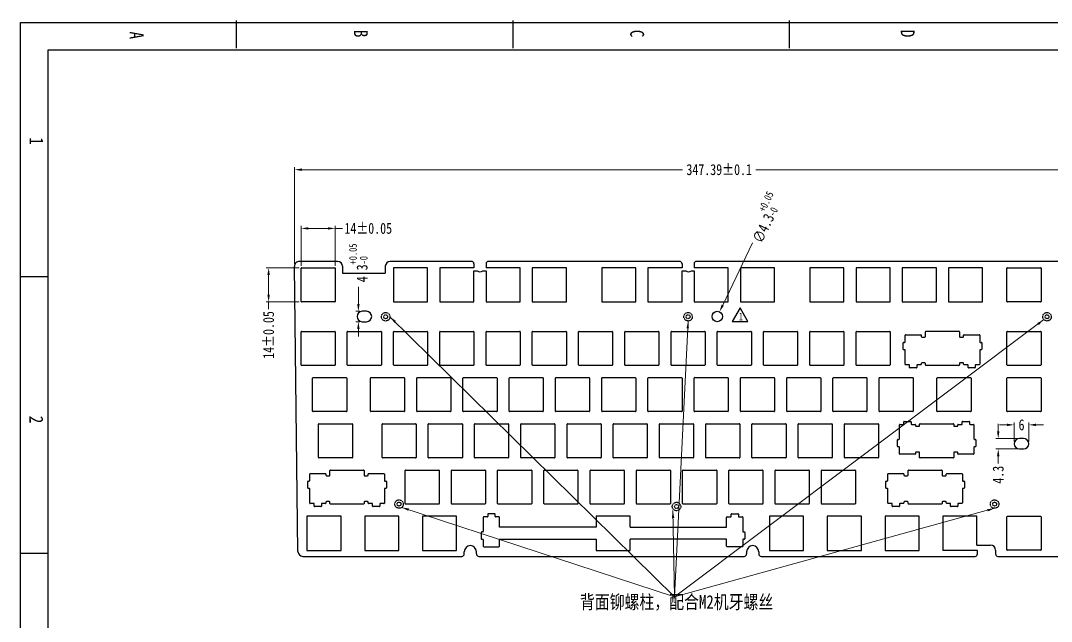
# Model space of a CAD drawing. Header units: inches. Extents: x -69 to 1384, y 245 to 682.
# Drawn here: x -69.1 to 354.4, y 434.9 to 681.8 of the extents above; entities that cross this region are included whole.
import ezdxf

# ---------------------------------------------------------------- set-up
doc = ezdxf.new("R2010")
doc.units = ezdxf.units.IN
doc.header["$LTSCALE"] = 1.21
doc.header["$MEASUREMENT"] = 0
doc.header["$PDMODE"] = 3
doc.header["$PDSIZE"] = 0.3125
doc.linetypes.add('HIDDEN', pattern=[0.2, 0.1, -0.1])
doc.layers.get('0').update_dxf_attribs({"linetype": 'CONTINUOUS'})
doc.layers.get('Defpoints').update_dxf_attribs({"linetype": 'CONTINUOUS'})
doc.layers.add('DEFAULT_2', color=8, linetype='HIDDEN')
doc.layers.add('dim', color=82, linetype='CONTINUOUS', lineweight=9)
doc.styles.get("Standard").update_dxf_attribs({"font": 'txt', "width": 0.8})
doc.dimstyles.new('YanXiu', dxfattribs={"dimscale": 1.5, "dimtxt": 3, "dimasz": 2, "dimexe": 0.66, "dimexo": 0.66, "dimgap": 0.66, "dimtad": 0, "dimdsep": 46, "dimtxsty": 'STANDARD', "dimcen": 0, "dimclrd": 3, "dimclre": 6, "dimclrt": 3, "dimazin": 2, "dimtm": 1e-09, "dimtfac": 1, "dimtofl": 0, "dimtmove": 0, "dimatfit": 3, "dimfxl": 1, "dimlwd": 5, "dimlwe": 5, "dimarcsym": 0})

# ---------------------------------------------------------------- blocks, each defined once
blk = doc.blocks.new('*D4')
at = {"color": 3, "lineweight": 5}
blk.add_line((231.55, 590.49), (219.34, 564.83), dxfattribs=at)
at = {"color": 3}
blk.add_solid([(218.89, 565.04), (219.8, 564.61), (218.06, 562.12)], dxfattribs=at)
at = {"layer": 'Defpoints', "color": 0}
for p in [(218.06, 562.12), (216.21, 558.24)]:
    blk.add_point(p, dxfattribs=at)
at = {"color": 3, "insert": (236.54, 600.97), "char_height": 4.5, "attachment_point": 5, "rotation": 64.5554}
blk.add_mtext('∅4.3{\\H0.7x;\\S+0.05^ -0;}', dxfattribs=at)
blk = doc.blocks.new('*D5')
at = {"color": 6, "lineweight": 5}
for p, q in [((43.44, 581.77), (43.44, 621.52)), ((390.83, 581.79), (390.83, 621.52))]:
    blk.add_line(p, q, dxfattribs=at)
at = {"color": 3, "lineweight": 5}
for p, q in [((46.44, 620.53), (202.82, 620.53)), ((387.83, 620.53), (233, 620.53))]:
    blk.add_line(p, q, dxfattribs=at)
at = {"color": 3}
for points in [[(46.44, 621.03), (46.44, 620.03), (43.44, 620.53)], [(387.83, 621.03), (387.83, 620.03), (390.83, 620.53)]]:
    blk.add_solid(points, dxfattribs=at)
at = {"layer": 'Defpoints', "color": 0}
for p in [(390.83, 620.53), (43.44, 580.78), (390.83, 580.8)]:
    blk.add_point(p, dxfattribs=at)
at = {"color": 3, "insert": (217.91, 620.53), "char_height": 4.5, "attachment_point": 5}
blk.add_mtext('347.39%%P0.1', dxfattribs=at)
blk = doc.blocks.new('*D7')
at = {"color": 6, "lineweight": 5}
for p, q in [((46.13, 580.98), (46.13, 597.38)), ((60.13, 580.98), (60.13, 597.38))]:
    blk.add_line(p, q, dxfattribs=at)
at = {"color": 3, "lineweight": 5}
for p, q in [((49.13, 596.39), (57.13, 596.39)), ((60.13, 596.39), (63.13, 596.39))]:
    blk.add_line(p, q, dxfattribs=at)
at = {"color": 3}
for points in [[(49.13, 596.89), (49.13, 595.89), (46.13, 596.39)], [(57.13, 596.89), (57.13, 595.89), (60.13, 596.39)]]:
    blk.add_solid(points, dxfattribs=at)
at = {"layer": 'Defpoints', "color": 0}
for p in [(60.13, 596.39), (46.13, 579.99), (60.13, 579.99)]:
    blk.add_point(p, dxfattribs=at)
at = {"color": 3, "insert": (73.72, 596.39), "char_height": 4.5, "attachment_point": 5}
blk.add_mtext('14%%P0.05', dxfattribs=at)
blk = doc.blocks.new('*D8')
at = {"color": 6, "lineweight": 5}
for p, q in [((45.34, 580.19), (31.8, 580.19)), ((45.34, 566.19), (31.8, 566.19))]:
    blk.add_line(p, q, dxfattribs=at)
at = {"color": 3, "lineweight": 5}
for p, q in [((32.79, 577.19), (32.79, 569.19)), ((32.79, 566.19), (32.79, 563.19))]:
    blk.add_line(p, q, dxfattribs=at)
at = {"color": 3}
for points in [[(32.29, 577.19), (33.29, 577.19), (32.79, 580.19)], [(32.29, 569.19), (33.29, 569.19), (32.79, 566.19)]]:
    blk.add_solid(points, dxfattribs=at)
at = {"layer": 'Defpoints', "color": 0}
for p in [(46.33, 580.19), (32.79, 566.19), (46.33, 566.19)]:
    blk.add_point(p, dxfattribs=at)
at = {"color": 3, "insert": (32.79, 552.6), "char_height": 4.5, "attachment_point": 5, "rotation": 90}
blk.add_mtext('14%%P0.05', dxfattribs=at)
blk = doc.blocks.new('*D10')
at = {"color": 3, "lineweight": 5}
for p, q in [((332.55, 513.03), (332.55, 516.03)), ((332.55, 502.73), (332.55, 499.73))]:
    blk.add_line(p, q, dxfattribs=at)
at = {"color": 6, "lineweight": 5}
for p, q in [((340.29, 510.03), (331.56, 510.03)), ((340.29, 505.73), (331.56, 505.73))]:
    blk.add_line(p, q, dxfattribs=at)
at = {"color": 3}
for points in [[(332.05, 513.03), (333.05, 513.03), (332.55, 510.03)], [(332.05, 502.73), (333.05, 502.73), (332.55, 505.73)]]:
    blk.add_solid(points, dxfattribs=at)
at = {"layer": 'Defpoints', "color": 0}
for p in [(341.28, 510.03), (332.55, 505.73), (341.28, 505.73)]:
    blk.add_point(p, dxfattribs=at)
at = {"color": 3, "insert": (332.55, 495.14), "char_height": 4.5, "attachment_point": 5, "rotation": 90}
blk.add_mtext('4.3', dxfattribs=at)
blk = doc.blocks.new('*D11')
at = {"color": 3, "lineweight": 5}
for p, q in [((336.13, 515.65), (333.13, 515.65)), ((348.13, 515.65), (351.13, 515.65))]:
    blk.add_line(p, q, dxfattribs=at)
at = {"color": 6, "lineweight": 5}
for p, q in [((339.13, 508.87), (339.13, 516.64)), ((345.13, 508.87), (345.13, 516.64))]:
    blk.add_line(p, q, dxfattribs=at)
at = {"color": 3}
for points in [[(336.13, 516.15), (336.13, 515.15), (339.13, 515.65)], [(348.13, 516.15), (348.13, 515.15), (345.13, 515.65)]]:
    blk.add_solid(points, dxfattribs=at)
at = {"layer": 'Defpoints', "color": 0}
for p in [(345.13, 515.65), (339.13, 507.88), (345.13, 507.88)]:
    blk.add_point(p, dxfattribs=at)
at = {"color": 3, "insert": (342.13, 515.65), "char_height": 4.5, "attachment_point": 5}
blk.add_mtext('6', dxfattribs=at)
blk = doc.blocks.new('*D12')
at = {"color": 3, "lineweight": 5}
for p, q in [((69.68, 565.33), (69.68, 572.4)), ((69.68, 555.03), (69.68, 552.03))]:
    blk.add_line(p, q, dxfattribs=at)
at = {"color": 6, "lineweight": 5}
for p, q in [((70.29, 562.33), (68.69, 562.33)), ((70.29, 558.03), (68.69, 558.03))]:
    blk.add_line(p, q, dxfattribs=at)
at = {"color": 3}
for points in [[(69.18, 565.33), (70.18, 565.33), (69.68, 562.33)], [(69.18, 555.03), (70.18, 555.03), (69.68, 558.03)]]:
    blk.add_solid(points, dxfattribs=at)
at = {"layer": 'Defpoints', "color": 0}
for p in [(71.28, 562.33), (69.68, 558.03), (71.28, 558.03)]:
    blk.add_point(p, dxfattribs=at)
at = {"color": 3, "insert": (69.68, 582.21), "char_height": 4.5, "attachment_point": 5, "rotation": 90}
blk.add_mtext('4.3{\\H0.7x;\\S+0.05^ -0;}', dxfattribs=at)

msp = doc.modelspace()

# ---------------------------------------------------------------- linework, layer by layer
at = {"color": 7, "linetype": 'Continuous'}
for p, q in [((-69.1, 244.798), (-69.1, 681.087)), ((-69.1, 681.087), (593.733, 681.087)), ((19.637, 670.449), (19.637, 681.798)), ((133.136, 681.798), (133.136, 670.449)), ((246.635, 681.798), (246.635, 670.449)), ((-57.75, 244.798), (-57.75, 669.737)), ((-57.75, 669.737), (593.733, 669.737)), ((44.839, 463.575), (43.437, 580.779)), ((61.137, 582.803), (45.437, 582.803)), ((46.33, 580.193), (59.93, 580.193)), ((63.137, 580.803), (63.137, 578.003)), ((80.737, 580.803), (80.737, 578.003)), ((116.13, 582.803), (82.737, 582.803)), ((84.13, 580.193), (84.13, 566.193)), ((98.13, 580.193), (84.13, 580.193)), ((98.13, 566.193), (98.13, 580.193)), ((103.13, 580.193), (103.13, 566.193)), ((117.13, 580.193), (103.13, 580.193)), ((117.13, 581.803), (117.13, 580.193)), ((122.13, 581.803), (122.13, 580.193)), ((136.13, 580.193), (122.13, 580.193)), ((201.63, 582.803), (123.13, 582.803)), ((136.13, 566.193), (136.13, 580.193)), ((141.13, 580.193), (141.13, 566.193)), ((155.13, 580.193), (141.13, 580.193)), ((155.13, 566.193), (155.13, 580.193)), ((169.63, 580.193), (169.63, 566.193)), ((183.63, 580.193), (169.63, 580.193)), ((183.63, 566.193), (183.63, 580.193)), ((188.63, 580.193), (188.63, 566.193)), ((202.63, 580.193), (188.63, 580.193)), ((202.63, 581.803), (202.63, 580.193)), ((207.61, 581.803), (207.61, 580.193)), ((221.63, 580.193), (207.63, 580.193)), ((368.33, 582.803), (208.61, 582.803)), ((221.63, 566.193), (221.63, 580.193)), ((226.63, 580.193), (226.63, 566.193)), ((240.63, 580.193), (226.63, 580.193)), ((240.63, 566.193), (240.63, 580.193)), ((255.13, 580.193), (255.13, 566.193)), ((269.13, 580.193), (255.13, 580.193)), ((269.13, 566.193), (269.13, 580.193)), ((274.13, 580.193), (274.13, 566.193)), ((288.13, 580.193), (274.13, 580.193)), ((288.13, 566.193), (288.13, 580.193)), ((307.13, 580.193), (293.13, 580.193)), ((293.13, 580.193), (293.13, 566.193)), ((307.13, 566.193), (307.13, 580.193)), ((326.13, 580.193), (312.13, 580.193)), ((312.13, 580.193), (312.13, 566.193)), ((326.13, 566.193), (326.13, 580.193)), ((336.33, 580.193), (349.93, 580.193)), ((-57.75, 576.441), (-69.1, 576.441)), ((46.13, 566.393), (46.13, 579.993)), ((60.13, 579.993), (60.13, 566.393)), ((63.137, 578.003), (80.737, 578.003)), ((117.13, 566.193), (117.13, 578.919)), ((117.13, 578.919), (118.466, 578.919)), ((120.794, 578.919), (122.13, 578.919)), ((122.13, 578.919), (122.13, 566.193)), ((202.63, 566.193), (202.63, 578.919)), ((202.63, 578.919), (204.146, 578.919)), ((206.474, 578.919), (207.63, 578.919)), ((207.63, 578.919), (207.63, 566.193)), ((336.13, 566.393), (336.13, 579.993)), ((350.13, 579.993), (350.13, 566.393)), ((59.93, 566.193), (46.33, 566.193)), ((84.13, 566.193), (98.13, 566.193)), ((103.13, 566.193), (117.13, 566.193)), ((122.13, 566.193), (136.13, 566.193)), ((141.13, 566.193), (155.13, 566.193)), ((169.63, 566.193), (183.63, 566.193)), ((188.63, 566.193), (202.63, 566.193)), ((207.63, 566.193), (221.63, 566.193)), ((226.63, 566.193), (240.63, 566.193)), ((255.13, 566.193), (269.13, 566.193)), ((274.13, 566.193), (288.13, 566.193)), ((293.13, 566.193), (307.13, 566.193)), ((312.13, 566.193), (326.13, 566.193)), ((349.93, 566.193), (336.33, 566.193)), ((46.131, 540.282), (46.131, 553.882)), ((46.331, 554.082), (59.931, 554.082)), ((60.131, 553.882), (60.131, 540.282)), ((65.131, 540.282), (65.131, 553.882)), ((65.331, 554.082), (78.931, 554.082)), ((79.131, 553.882), (79.131, 540.282)), ((84.131, 540.282), (84.131, 553.882)), ((84.331, 554.082), (97.931, 554.082)), ((98.131, 553.882), (98.131, 540.282)), ((103.131, 540.282), (103.131, 553.882)), ((103.331, 554.082), (116.931, 554.082)), ((117.131, 553.882), (117.131, 540.282)), ((122.131, 540.282), (122.131, 553.882)), ((122.331, 554.082), (135.931, 554.082)), ((136.131, 553.882), (136.131, 540.282)), ((141.131, 540.282), (141.131, 553.882)), ((141.331, 554.082), (154.931, 554.082)), ((155.131, 553.882), (155.131, 540.282)), ((160.131, 540.282), (160.131, 553.882)), ((160.331, 554.082), (173.931, 554.082)), ((174.131, 553.882), (174.131, 540.282)), ((179.131, 540.282), (179.131, 553.882)), ((179.331, 554.082), (192.931, 554.082)), ((193.131, 553.882), (193.131, 540.282)), ((198.131, 540.282), (198.131, 553.882)), ((198.331, 554.082), (211.931, 554.082)), ((212.131, 553.882), (212.131, 540.282)), ((217.131, 540.282), (217.131, 553.882)), ((217.331, 554.082), (230.931, 554.082)), ((231.131, 553.882), (231.131, 540.282)), ((236.131, 540.282), (236.131, 553.882)), ((236.331, 554.082), (249.931, 554.082)), ((250.131, 553.882), (250.131, 540.282)), ((255.131, 540.282), (255.131, 553.882)), ((255.331, 554.082), (268.931, 554.082)), ((269.131, 553.882), (269.131, 540.282)), ((274.131, 540.282), (274.131, 553.882)), ((274.331, 554.082), (287.931, 554.082)), ((288.131, 553.882), (288.131, 540.282)), ((294.308, 549.743), (294.308, 552.443)), ((294.508, 552.643), (300.758, 552.643)), ((300.958, 552.443), (300.958, 551.943)), ((301.158, 551.743), (302.433, 551.743)), ((302.633, 551.943), (302.633, 553.888)), ((302.833, 554.088), (316.433, 554.088)), ((316.633, 553.888), (316.633, 551.943)), ((316.833, 551.743), (318.108, 551.743)), ((318.308, 551.943), (318.308, 552.443)), ((318.508, 552.643), (324.759, 552.643)), ((324.959, 552.443), (324.959, 549.743)), ((336.131, 540.282), (336.131, 553.882)), ((336.331, 554.082), (349.931, 554.082)), ((350.131, 553.882), (350.131, 540.282)), ((293.483, 546.733), (293.483, 549.343)), ((293.683, 549.543), (294.108, 549.543)), ((294.108, 546.533), (293.683, 546.533)), ((294.308, 540.533), (294.308, 546.333)), ((324.959, 546.333), (324.959, 540.533)), ((325.159, 549.543), (325.583, 549.543)), ((325.583, 546.533), (325.159, 546.533)), ((325.783, 549.343), (325.783, 546.733)), ((59.931, 540.082), (46.331, 540.082)), ((78.931, 540.082), (65.331, 540.082)), ((97.931, 540.082), (84.331, 540.082)), ((116.931, 540.082), (103.331, 540.082)), ((135.931, 540.082), (122.331, 540.082)), ((154.931, 540.082), (141.331, 540.082)), ((173.931, 540.082), (160.331, 540.082)), ((192.931, 540.082), (179.331, 540.082)), ((211.931, 540.082), (198.331, 540.082)), ((230.931, 540.082), (217.331, 540.082)), ((249.931, 540.082), (236.331, 540.082)), ((268.931, 540.082), (255.331, 540.082)), ((287.931, 540.082), (274.331, 540.082)), ((295.933, 540.333), (294.508, 540.333)), ((296.133, 539.283), (296.133, 540.133)), ((298.933, 539.083), (296.333, 539.083)), ((299.133, 540.133), (299.133, 539.283)), ((300.758, 540.333), (299.333, 540.333)), ((300.958, 540.888), (300.958, 540.533)), ((302.433, 541.088), (301.158, 541.088)), ((302.633, 540.288), (302.633, 540.888)), ((316.433, 540.088), (302.833, 540.088)), ((316.633, 540.888), (316.633, 540.288)), ((318.108, 541.088), (316.833, 541.088)), ((318.308, 540.533), (318.308, 540.888)), ((319.933, 540.333), (318.508, 540.333)), ((320.133, 539.283), (320.133, 540.133)), ((322.933, 539.083), (320.333, 539.083)), ((323.133, 540.133), (323.133, 539.283)), ((324.759, 540.333), (323.333, 540.333)), ((349.931, 540.082), (336.331, 540.082)), ((50.875, 521.285), (50.875, 534.885)), ((51.075, 535.085), (64.675, 535.085)), ((64.875, 534.885), (64.875, 521.285)), ((74.634, 521.284), (74.634, 534.884)), ((74.834, 535.084), (88.434, 535.084)), ((88.634, 534.884), (88.634, 521.284)), ((93.634, 521.284), (93.634, 534.884)), ((93.834, 535.084), (107.434, 535.084)), ((107.634, 534.884), (107.634, 521.284)), ((112.634, 521.284), (112.634, 534.884)), ((112.834, 535.084), (126.434, 535.084)), ((126.634, 534.884), (126.634, 521.284)), ((131.634, 521.284), (131.634, 534.884)), ((131.834, 535.084), (145.434, 535.084)), ((145.634, 534.884), (145.634, 521.284)), ((150.634, 521.284), (150.634, 534.884)), ((150.834, 535.084), (164.434, 535.084)), ((164.634, 534.884), (164.634, 521.284)), ((169.634, 521.284), (169.634, 534.884)), ((169.834, 535.084), (183.434, 535.084)), ((183.634, 534.884), (183.634, 521.284)), ((188.634, 521.284), (188.634, 534.884)), ((188.834, 535.084), (202.434, 535.084)), ((202.634, 534.884), (202.634, 521.284)), ((207.634, 521.284), (207.634, 534.884)), ((207.834, 535.084), (221.434, 535.084)), ((221.634, 534.884), (221.634, 521.284)), ((226.634, 521.284), (226.634, 534.884)), ((226.834, 535.084), (240.434, 535.084)), ((240.634, 534.884), (240.634, 521.284)), ((245.634, 521.284), (245.634, 534.884)), ((245.834, 535.084), (259.434, 535.084)), ((259.634, 534.884), (259.634, 521.284)), ((264.634, 521.284), (264.634, 534.884)), ((264.834, 535.084), (278.434, 535.084)), ((278.634, 534.884), (278.634, 521.284)), ((283.634, 521.284), (283.634, 534.884)), ((283.834, 535.084), (297.434, 535.084)), ((297.634, 534.884), (297.634, 521.284)), ((307.375, 521.285), (307.375, 534.885)), ((307.575, 535.085), (321.175, 535.085)), ((321.375, 534.885), (321.375, 521.285)), ((336.134, 521.284), (336.134, 534.884)), ((336.334, 535.084), (349.934, 535.084)), ((350.134, 534.884), (350.134, 521.284)), ((64.675, 521.085), (51.075, 521.085)), ((88.434, 521.084), (74.834, 521.084)), ((107.434, 521.084), (93.834, 521.084)), ((126.434, 521.084), (112.834, 521.084)), ((145.434, 521.084), (131.834, 521.084)), ((164.434, 521.084), (150.834, 521.084)), ((183.434, 521.084), (169.834, 521.084)), ((202.434, 521.084), (188.834, 521.084)), ((221.434, 521.084), (207.834, 521.084)), ((240.434, 521.084), (226.834, 521.084)), ((259.434, 521.084), (245.834, 521.084)), ((278.434, 521.084), (264.834, 521.084)), ((297.434, 521.084), (283.834, 521.084)), ((321.175, 521.085), (307.575, 521.085)), ((349.934, 521.084), (336.334, 521.084)), ((293.758, 516.042), (293.758, 516.892)), ((293.958, 517.092), (296.558, 517.092)), ((296.758, 516.892), (296.758, 516.042)), ((317.758, 516.042), (317.758, 516.892)), ((317.958, 517.092), (320.558, 517.092)), ((320.758, 516.892), (320.758, 516.042)), ((53.258, 502.287), (53.258, 515.887)), ((53.458, 516.087), (67.058, 516.087)), ((67.258, 515.887), (67.258, 502.287)), ((79.384, 502.278), (79.384, 515.878)), ((79.584, 516.078), (93.184, 516.078)), ((93.384, 515.878), (93.384, 502.278)), ((98.384, 502.278), (98.384, 515.878)), ((98.584, 516.078), (112.184, 516.078)), ((112.384, 515.878), (112.384, 502.278)), ((117.384, 502.278), (117.384, 515.878)), ((117.584, 516.078), (131.184, 516.078)), ((131.384, 515.878), (131.384, 502.278)), ((136.384, 502.278), (136.384, 515.878)), ((136.584, 516.078), (150.184, 516.078)), ((150.384, 515.878), (150.384, 502.278)), ((155.384, 502.278), (155.384, 515.878)), ((155.584, 516.078), (169.184, 516.078)), ((169.384, 515.878), (169.384, 502.278)), ((174.384, 502.278), (174.384, 515.878)), ((174.584, 516.078), (188.184, 516.078)), ((188.384, 515.878), (188.384, 502.278)), ((193.384, 502.278), (193.384, 515.878)), ((193.584, 516.078), (207.184, 516.078)), ((207.384, 515.878), (207.384, 502.278)), ((212.384, 502.278), (212.384, 515.878)), ((212.584, 516.078), (226.184, 516.078)), ((226.384, 515.878), (226.384, 502.278)), ((231.384, 502.278), (231.384, 515.878)), ((231.584, 516.078), (245.184, 516.078)), ((245.384, 515.878), (245.384, 502.278)), ((250.384, 502.278), (250.384, 515.878)), ((250.584, 516.078), (264.184, 516.078)), ((264.384, 515.878), (264.384, 502.278)), ((269.384, 502.278), (269.384, 515.878)), ((269.584, 516.078), (283.184, 516.078)), ((283.384, 515.878), (283.384, 502.278)), ((291.933, 509.842), (291.933, 515.642)), ((292.133, 515.842), (293.558, 515.842)), ((296.958, 515.842), (298.383, 515.842)), ((298.583, 515.642), (298.583, 515.287)), ((298.783, 515.087), (300.058, 515.087)), ((300.258, 515.287), (300.258, 515.887)), ((300.458, 516.087), (314.058, 516.087)), ((314.258, 515.887), (314.258, 515.287)), ((314.458, 515.087), (315.733, 515.087)), ((315.933, 515.287), (315.933, 515.642)), ((316.133, 515.842), (317.558, 515.842)), ((320.958, 515.842), (322.383, 515.842)), ((322.583, 515.642), (322.583, 509.842)), ((291.108, 506.832), (291.108, 509.442)), ((291.308, 509.642), (291.733, 509.642)), ((322.783, 509.642), (323.208, 509.642)), ((323.408, 509.442), (323.408, 506.832)), ((291.733, 506.632), (291.308, 506.632)), ((291.933, 503.732), (291.933, 506.432)), ((298.583, 504.232), (298.583, 503.732)), ((300.058, 504.432), (298.783, 504.432)), ((300.258, 502.287), (300.258, 504.232)), ((314.258, 504.232), (314.258, 502.287)), ((315.733, 504.432), (314.458, 504.432)), ((315.933, 503.732), (315.933, 504.232)), ((322.583, 506.432), (322.583, 503.732)), ((323.208, 506.632), (322.783, 506.632)), ((67.058, 502.087), (53.458, 502.087)), ((93.184, 502.078), (79.584, 502.078)), ((112.184, 502.078), (98.584, 502.078)), ((131.184, 502.078), (117.584, 502.078)), ((150.184, 502.078), (136.584, 502.078)), ((169.184, 502.078), (155.584, 502.078)), ((188.184, 502.078), (174.584, 502.078)), ((207.184, 502.078), (193.584, 502.078)), ((226.184, 502.078), (212.584, 502.078)), ((245.184, 502.078), (231.584, 502.078)), ((264.184, 502.078), (250.584, 502.078)), ((283.184, 502.078), (269.584, 502.078)), ((298.383, 503.532), (292.133, 503.532)), ((314.058, 502.087), (300.458, 502.087)), ((322.383, 503.532), (316.133, 503.532)), ((49.883, 495.637), (56.133, 495.637)), ((58.008, 494.937), (58.008, 496.888)), ((58.208, 497.088), (71.808, 497.088)), ((72.008, 496.888), (72.008, 494.937)), ((73.883, 495.637), (80.134, 495.637)), ((88.883, 483.286), (88.883, 496.886)), ((89.083, 497.086), (102.683, 497.086)), ((102.883, 496.886), (102.883, 483.286)), ((107.883, 483.286), (107.883, 496.886)), ((108.083, 497.086), (121.683, 497.086)), ((121.883, 496.886), (121.883, 483.286)), ((126.883, 483.286), (126.883, 496.886)), ((127.083, 497.086), (140.683, 497.086)), ((140.883, 496.886), (140.883, 483.286)), ((145.883, 483.286), (145.883, 496.886)), ((146.083, 497.086), (159.683, 497.086)), ((159.883, 496.886), (159.883, 483.286)), ((164.883, 483.286), (164.883, 496.886)), ((165.083, 497.086), (178.683, 497.086)), ((178.883, 496.886), (178.883, 483.286)), ((183.883, 483.286), (183.883, 496.886)), ((184.083, 497.086), (197.683, 497.086)), ((197.883, 496.886), (197.883, 483.286)), ((202.883, 483.286), (202.883, 496.886)), ((203.083, 497.086), (216.683, 497.086)), ((216.883, 496.886), (216.883, 483.286)), ((221.883, 483.286), (221.883, 496.886)), ((222.083, 497.086), (235.683, 497.086)), ((235.883, 496.886), (235.883, 483.286)), ((240.883, 483.286), (240.883, 496.886)), ((241.083, 497.086), (254.683, 497.086)), ((254.883, 496.886), (254.883, 483.286)), ((259.883, 483.286), (259.883, 496.886)), ((260.083, 497.086), (273.683, 497.086)), ((273.883, 496.886), (273.883, 483.286)), ((287.383, 495.642), (293.633, 495.642)), ((295.508, 494.942), (295.508, 496.887)), ((295.708, 497.087), (309.308, 497.087)), ((309.508, 496.887), (309.508, 494.942)), ((311.383, 495.642), (317.634, 495.642)), ((48.858, 489.727), (48.858, 492.337)), ((49.058, 492.537), (49.483, 492.537)), ((49.683, 492.737), (49.683, 495.437)), ((56.333, 495.437), (56.333, 494.937)), ((56.533, 494.737), (57.808, 494.737)), ((72.208, 494.737), (73.483, 494.737)), ((73.683, 494.937), (73.683, 495.437)), ((80.334, 495.437), (80.334, 492.737)), ((80.534, 492.537), (80.958, 492.537)), ((81.158, 492.337), (81.158, 489.727)), ((286.358, 489.732), (286.358, 492.342)), ((286.558, 492.542), (286.983, 492.542)), ((287.183, 492.742), (287.183, 495.442)), ((293.833, 495.442), (293.833, 494.942)), ((294.033, 494.742), (295.308, 494.742)), ((309.708, 494.742), (310.983, 494.742)), ((311.183, 494.942), (311.183, 495.442)), ((317.834, 495.442), (317.834, 492.742)), ((318.034, 492.542), (318.458, 492.542)), ((318.658, 492.342), (318.658, 489.732)), ((49.483, 489.527), (49.058, 489.527)), ((49.683, 483.527), (49.683, 489.327)), ((80.334, 489.327), (80.334, 483.527)), ((80.958, 489.527), (80.534, 489.527)), ((286.983, 489.532), (286.558, 489.532)), ((287.183, 483.532), (287.183, 489.332)), ((317.834, 489.332), (317.834, 483.532)), ((318.458, 489.532), (318.034, 489.532)), ((51.308, 483.327), (49.883, 483.327)), ((51.508, 482.277), (51.508, 483.127)), ((54.508, 483.127), (54.508, 482.277)), ((56.133, 483.327), (54.708, 483.327)), ((56.333, 483.882), (56.333, 483.527)), ((57.808, 484.082), (56.533, 484.082)), ((58.008, 483.288), (58.008, 483.882)), ((71.808, 483.088), (58.208, 483.088)), ((72.008, 483.882), (72.008, 483.288)), ((73.483, 484.082), (72.208, 484.082)), ((73.683, 483.527), (73.683, 483.882)), ((75.308, 483.327), (73.883, 483.327)), ((75.508, 482.277), (75.508, 483.127)), ((78.508, 483.127), (78.508, 482.277)), ((80.134, 483.327), (78.708, 483.327)), ((102.683, 483.086), (89.083, 483.086)), ((121.683, 483.086), (108.083, 483.086)), ((140.683, 483.086), (127.083, 483.086)), ((159.683, 483.086), (146.083, 483.086)), ((178.683, 483.086), (165.083, 483.086)), ((197.683, 483.086), (184.083, 483.086)), ((216.683, 483.086), (203.083, 483.086)), ((235.683, 483.086), (222.083, 483.086)), ((254.683, 483.086), (241.083, 483.086)), ((273.683, 483.086), (260.083, 483.086)), ((288.808, 483.332), (287.383, 483.332)), ((289.008, 482.282), (289.008, 483.132)), ((292.008, 483.132), (292.008, 482.282)), ((293.633, 483.332), (292.208, 483.332)), ((293.833, 483.887), (293.833, 483.532)), ((295.308, 484.087), (294.033, 484.087)), ((295.508, 483.287), (295.508, 483.887)), ((309.308, 483.087), (295.708, 483.087)), ((309.508, 483.887), (309.508, 483.287)), ((310.983, 484.087), (309.708, 484.087)), ((311.183, 483.532), (311.183, 483.887)), ((312.808, 483.332), (311.383, 483.332)), ((313.008, 482.282), (313.008, 483.132)), ((316.008, 483.132), (316.008, 482.282)), ((317.634, 483.332), (316.208, 483.332)), ((54.308, 482.077), (51.708, 482.077)), ((78.308, 482.077), (75.708, 482.077)), ((122.805, 478.886), (122.805, 478.036)), ((125.605, 479.086), (123.005, 479.086)), ((125.805, 478.036), (125.805, 478.886)), ((222.796, 478.036), (222.796, 478.886)), ((222.996, 479.086), (225.596, 479.086)), ((225.796, 478.886), (225.796, 478.036)), ((291.808, 482.082), (289.208, 482.082)), ((315.808, 482.082), (313.208, 482.082)), ((48.54, 478.069), (48.54, 464.069)), ((62.54, 478.069), (48.54, 478.069)), ((62.54, 464.069), (62.54, 478.069)), ((72.28, 478.069), (72.28, 464.069)), ((86.28, 478.069), (72.28, 478.069)), ((86.28, 464.069), (86.28, 478.069)), ((96.02, 478.069), (96.02, 464.069)), ((110.02, 478.069), (96.02, 478.069)), ((110.02, 464.069), (110.02, 478.069)), ((120.98, 477.636), (120.98, 471.836)), ((122.605, 477.836), (121.18, 477.836)), ((127.43, 477.836), (126.005, 477.836)), ((127.63, 473.626), (127.63, 477.636)), ((167.3, 478.069), (167.3, 473.626)), ((181.3, 478.069), (167.3, 478.069)), ((181.3, 473.626), (181.3, 478.069)), ((220.97, 473.626), (220.97, 477.636)), ((221.17, 477.836), (222.596, 477.836)), ((225.996, 477.836), (227.421, 477.836)), ((227.621, 477.636), (227.621, 471.836)), ((252.58, 478.069), (238.58, 478.069)), ((238.58, 478.069), (238.58, 464.069)), ((252.58, 464.069), (252.58, 478.069)), ((276.32, 478.069), (262.32, 478.069)), ((262.32, 478.069), (262.32, 464.069)), ((276.32, 464.069), (276.32, 478.069)), ((300.06, 478.069), (286.06, 478.069)), ((286.06, 478.069), (286.06, 464.069)), ((300.06, 464.069), (300.06, 478.069)), ((323.8, 478.069), (309.8, 478.069)), ((309.8, 478.069), (309.8, 464.069)), ((323.8, 466.199), (323.8, 478.069)), ((336.133, 464.286), (336.133, 477.886)), ((336.333, 478.086), (349.933, 478.086)), ((350.133, 477.886), (350.133, 464.286)), ((120.155, 471.436), (120.155, 468.826)), ((120.78, 471.636), (120.355, 471.636)), ((167.3, 473.626), (127.63, 473.626)), ((181.3, 473.626), (220.97, 473.626)), ((227.821, 471.636), (228.246, 471.636)), ((228.446, 471.436), (228.446, 468.826)), ((120.355, 468.626), (120.78, 468.626)), ((120.98, 468.426), (120.98, 465.726)), ((127.63, 465.726), (127.63, 468.626)), ((127.63, 468.626), (167.3, 468.626)), ((167.3, 468.626), (167.3, 464.069)), ((220.97, 468.626), (181.3, 468.626)), ((181.3, 464.069), (181.3, 468.626)), ((220.97, 465.726), (220.97, 468.626)), ((227.621, 468.426), (227.621, 465.726)), ((228.246, 468.626), (227.821, 468.626)), ((323.8, 466.199), (329.432, 466.199)), ((-69.1, 462.942), (-57.75, 462.942)), ((48.54, 464.069), (62.54, 464.069)), ((72.28, 464.069), (86.28, 464.069)), ((96.02, 464.069), (110.02, 464.069)), ((113.154, 462.599), (113.154, 463.499)), ((118.154, 462.599), (118.154, 463.499)), ((121.18, 465.526), (127.43, 465.526)), ((167.3, 464.069), (181.3, 464.069)), ((227.421, 465.526), (221.17, 465.526)), ((229.154, 463.499), (229.154, 462.599)), ((234.154, 463.499), (234.154, 462.599)), ((238.58, 464.069), (252.58, 464.069)), ((262.32, 464.069), (276.32, 464.069)), ((286.06, 464.069), (300.06, 464.069)), ((324.032, 464.069), (309.8, 464.069)), ((324.032, 462.599), (324.032, 464.069)), ((331.432, 464.199), (331.432, 462.599)), ((349.933, 464.086), (336.333, 464.086)), ((46.839, 461.599), (112.154, 461.599)), ((119.154, 461.599), (228.154, 461.599)), ((235.154, 461.599), (323.032, 461.599)), ((332.432, 461.599), (387.425, 461.599))]:
    msp.add_line(p, q, dxfattribs=at)
at = {"color": 1, "linetype": 'Continuous'}
for p, q in [((72.982, 562.327), (71.282, 562.327)), ((71.282, 558.027), (72.982, 558.027)), ((342.982, 510.027), (341.282, 510.027)), ((341.282, 505.727), (342.982, 505.727))]:
    msp.add_line(p, q, dxfattribs=at)
at = {"color": 2}
msp.add_lwpolyline([(226.469, 563.723), (223.245, 558.139), (229.694, 558.139)], close=True, dxfattribs=at)
at = {"color": 1, "linetype": 'Continuous'}
msp.add_circle((217.132, 560.177), 2.15, dxfattribs=at)
at = {"color": 7, "linetype": 'Continuous'}
for centre, radius, start, end in [((45.437, 580.803), 2, 90, 180.68566), ((46.33, 579.993), 0.2, 90, 180), ((59.93, 579.993), 0.2, 0, 90), ((61.137, 580.803), 2, 0, 90), ((82.737, 580.803), 2, 90, 180), ((116.13, 581.803), 1, 0, 90), ((123.13, 581.803), 1, 90, 180), ((201.63, 581.803), 1, 0, 90), ((208.61, 581.803), 1, 90, 180), ((336.33, 579.993), 0.2, 90, 180), ((349.93, 579.993), 0.2, 0, 90), ((119.63, 580.903), 2.3, 239.59694, 300.40306), ((205.31, 580.903), 2.3, 239.59694, 300.40306), ((46.33, 566.393), 0.2, 180, 270), ((59.93, 566.393), 0.2, 270, 0), ((336.33, 566.393), 0.2, 180, 270), ((349.93, 566.393), 0.2, 270, 0), ((46.331, 553.882), 0.2, 90, 180), ((59.931, 553.882), 0.2, 0, 90), ((65.331, 553.882), 0.2, 90, 180), ((78.931, 553.882), 0.2, 0, 90), ((84.331, 553.882), 0.2, 90, 180), ((97.931, 553.882), 0.2, 0, 90), ((103.331, 553.882), 0.2, 90, 180), ((116.931, 553.882), 0.2, 0, 90), ((122.331, 553.882), 0.2, 90, 180), ((135.931, 553.882), 0.2, 0, 90), ((141.331, 553.882), 0.2, 90, 180), ((154.931, 553.882), 0.2, 0, 90), ((160.331, 553.882), 0.2, 90, 180), ((173.931, 553.882), 0.2, 0, 90), ((179.331, 553.882), 0.2, 90, 180), ((192.931, 553.882), 0.2, 0, 90), ((198.331, 553.882), 0.2, 90, 180), ((211.931, 553.882), 0.2, 0, 90), ((217.331, 553.882), 0.2, 90, 180), ((230.931, 553.882), 0.2, 0, 90), ((236.331, 553.882), 0.2, 90, 180), ((249.931, 553.882), 0.2, 0, 90), ((255.331, 553.882), 0.2, 90, 180), ((268.931, 553.882), 0.2, 0, 90), ((274.331, 553.882), 0.2, 90, 180), ((287.931, 553.882), 0.2, 0, 90), ((294.508, 552.443), 0.2, 90, 180), ((300.758, 552.443), 0.2, 0, 90), ((301.158, 551.943), 0.2, 180, 270), ((302.433, 551.943), 0.2, 270, 360), ((302.833, 553.888), 0.2, 90, 180), ((316.433, 553.888), 0.2, 0, 90), ((316.833, 551.943), 0.2, 180, 270), ((318.108, 551.943), 0.2, 270, 360), ((318.508, 552.443), 0.2, 90, 180), ((324.759, 552.443), 0.2, 0, 90), ((336.331, 553.882), 0.2, 90, 180), ((349.931, 553.882), 0.2, 0, 90), ((293.683, 549.343), 0.2, 90, 180), ((293.683, 546.733), 0.2, 180, 270), ((294.108, 549.743), 0.2, 270, 360), ((294.108, 546.333), 0.2, 0, 90), ((325.159, 549.743), 0.2, 180, 270), ((325.159, 546.333), 0.2, 90, 180), ((325.583, 549.343), 0.2, 360, 90), ((325.583, 546.733), 0.2, 270, 0), ((46.331, 540.282), 0.2, 180, 270), ((59.931, 540.282), 0.2, 270, 0), ((65.331, 540.282), 0.2, 180, 270), ((78.931, 540.282), 0.2, 270, 0), ((84.331, 540.282), 0.2, 180, 270), ((97.931, 540.282), 0.2, 270, 0), ((103.331, 540.282), 0.2, 180, 270), ((116.931, 540.282), 0.2, 270, 0), ((122.331, 540.282), 0.2, 180, 270), ((135.931, 540.282), 0.2, 270, 0), ((141.331, 540.282), 0.2, 180, 270), ((154.931, 540.282), 0.2, 270, 0), ((160.331, 540.282), 0.2, 180, 270), ((173.931, 540.282), 0.2, 270, 0), ((179.331, 540.282), 0.2, 180, 270), ((192.931, 540.282), 0.2, 270, 0), ((198.331, 540.282), 0.2, 180, 270), ((211.931, 540.282), 0.2, 270, 0), ((217.331, 540.282), 0.2, 180, 270), ((230.931, 540.282), 0.2, 270, 0), ((236.331, 540.282), 0.2, 180, 270), ((249.931, 540.282), 0.2, 270, 0), ((255.331, 540.282), 0.2, 180, 270), ((268.931, 540.282), 0.2, 270, 0), ((274.331, 540.282), 0.2, 180, 270), ((287.931, 540.282), 0.2, 270, 0), ((294.508, 540.533), 0.2, 180, 270), ((295.933, 540.133), 0.2, 0, 90), ((296.333, 539.283), 0.2, 180, 270), ((298.933, 539.283), 0.2, 270, 0), ((299.333, 540.133), 0.2, 90.02003, 180), ((300.758, 540.533), 0.2, 270, 360), ((301.158, 540.888), 0.2, 90, 180), ((302.433, 540.888), 0.2, 0, 90), ((302.833, 540.288), 0.2, 180, 270), ((316.433, 540.288), 0.2, 270, 0), ((316.833, 540.888), 0.2, 90, 180), ((318.108, 540.888), 0.2, 0, 90), ((318.508, 540.533), 0.2, 180, 270), ((319.933, 540.133), 0.2, 0, 90), ((320.333, 539.283), 0.2, 180, 270), ((322.933, 539.283), 0.2, 270, 360), ((323.333, 540.133), 0.2, 90, 180), ((324.759, 540.533), 0.2, 270, 360), ((336.331, 540.282), 0.2, 180, 270), ((349.931, 540.282), 0.2, 270, 0), ((51.075, 534.885), 0.2, 90, 180), ((64.675, 534.885), 0.2, 0, 90), ((74.834, 534.884), 0.2, 90, 180), ((88.434, 534.884), 0.2, 0, 90), ((93.834, 534.884), 0.2, 90, 180), ((107.434, 534.884), 0.2, 0, 90), ((112.834, 534.884), 0.2, 90, 180), ((126.434, 534.884), 0.2, 0, 90), ((131.834, 534.884), 0.2, 90, 180), ((145.434, 534.884), 0.2, 0, 90), ((150.834, 534.884), 0.2, 90, 180), ((164.434, 534.884), 0.2, 0, 90), ((169.834, 534.884), 0.2, 90, 180), ((183.434, 534.884), 0.2, 0, 90), ((188.834, 534.884), 0.2, 90, 180), ((202.434, 534.884), 0.2, 0, 90), ((207.834, 534.884), 0.2, 90, 180), ((221.434, 534.884), 0.2, 0, 90), ((226.834, 534.884), 0.2, 90, 180), ((240.434, 534.884), 0.2, 0, 90), ((245.834, 534.884), 0.2, 90, 180), ((259.434, 534.884), 0.2, 0, 90), ((264.834, 534.884), 0.2, 90, 180), ((278.434, 534.884), 0.2, 0, 90), ((283.834, 534.884), 0.2, 90, 180), ((297.434, 534.884), 0.2, 0, 90), ((307.575, 534.885), 0.2, 90, 180), ((321.175, 534.885), 0.2, 0, 90), ((336.334, 534.884), 0.2, 90, 180), ((349.934, 534.884), 0.2, 0, 90), ((51.075, 521.285), 0.2, 180, 270), ((64.675, 521.285), 0.2, 270, 0), ((74.834, 521.284), 0.2, 180, 270), ((88.434, 521.284), 0.2, 270, 0), ((93.834, 521.284), 0.2, 180, 270), ((107.434, 521.284), 0.2, 270, 0), ((112.834, 521.284), 0.2, 180, 270), ((126.434, 521.284), 0.2, 270, 0), ((131.834, 521.284), 0.2, 180, 270), ((145.434, 521.284), 0.2, 270, 0), ((150.834, 521.284), 0.2, 180, 270), ((164.434, 521.284), 0.2, 270, 0), ((169.834, 521.284), 0.2, 180, 270), ((183.434, 521.284), 0.2, 270, 0), ((188.834, 521.284), 0.2, 180, 270), ((202.434, 521.284), 0.2, 270, 0), ((207.834, 521.284), 0.2, 180, 270), ((221.434, 521.284), 0.2, 270, 0), ((226.834, 521.284), 0.2, 180, 270), ((240.434, 521.284), 0.2, 270, 0), ((245.834, 521.284), 0.2, 180, 270), ((259.434, 521.284), 0.2, 270, 0), ((264.834, 521.284), 0.2, 180, 270), ((278.434, 521.284), 0.2, 270, 0), ((283.834, 521.284), 0.2, 180, 270), ((297.434, 521.284), 0.2, 270, 0), ((307.575, 521.285), 0.2, 180, 270), ((321.175, 521.285), 0.2, 270, 0), ((336.334, 521.284), 0.2, 180, 270), ((349.934, 521.284), 0.2, 270, 0), ((293.958, 516.892), 0.2, 90, 180), ((296.558, 516.892), 0.2, 0, 90), ((317.958, 516.892), 0.2, 90, 180), ((320.558, 516.892), 0.2, 0, 90), ((53.458, 515.887), 0.2, 90, 180), ((67.058, 515.887), 0.2, 0, 90), ((79.584, 515.878), 0.2, 90, 180), ((93.184, 515.878), 0.2, 0, 90), ((98.584, 515.878), 0.2, 90, 180), ((112.184, 515.878), 0.2, 0, 90), ((117.584, 515.878), 0.2, 90, 180), ((131.184, 515.878), 0.2, 0, 90), ((136.584, 515.878), 0.2, 90, 180), ((150.184, 515.878), 0.2, 0, 90), ((155.584, 515.878), 0.2, 90, 180), ((169.184, 515.878), 0.2, 0, 90), ((174.584, 515.878), 0.2, 90, 180), ((188.184, 515.878), 0.2, 0, 90), ((193.584, 515.878), 0.2, 90, 180), ((207.184, 515.878), 0.2, 0, 90), ((212.584, 515.878), 0.2, 90, 180), ((226.184, 515.878), 0.2, 0, 90), ((231.584, 515.878), 0.2, 90, 180), ((245.184, 515.878), 0.2, 0, 90), ((250.584, 515.878), 0.2, 90, 180), ((264.184, 515.878), 0.2, 0, 90), ((269.584, 515.878), 0.2, 90, 180), ((283.184, 515.878), 0.2, 0, 90), ((292.133, 515.642), 0.2, 90, 180), ((293.558, 516.042), 0.2, 270, 360), ((296.958, 516.042), 0.2, 180, 270), ((298.383, 515.642), 0.2, 0, 90), ((298.783, 515.287), 0.2, 180, 270), ((300.058, 515.287), 0.2, 270, 360), ((300.458, 515.887), 0.2, 90, 180), ((314.058, 515.887), 0.2, 0, 90), ((314.458, 515.287), 0.2, 180, 270), ((315.733, 515.287), 0.2, 270, 360), ((316.133, 515.642), 0.2, 90, 180), ((317.558, 516.042), 0.2, 270.02003, 360), ((320.958, 516.042), 0.2, 180, 270), ((322.383, 515.642), 0.2, 0, 90), ((291.308, 509.442), 0.2, 90, 180), ((291.733, 509.842), 0.2, 270, 360), ((322.783, 509.842), 0.2, 180, 270), ((323.208, 509.442), 0.2, 0, 90), ((291.308, 506.832), 0.2, 180, 270), ((291.733, 506.432), 0.2, 0, 90), ((298.783, 504.232), 0.2, 90, 180), ((300.058, 504.232), 0.2, 0, 90), ((314.458, 504.232), 0.2, 90, 180), ((315.733, 504.232), 0.2, 0, 90), ((322.783, 506.432), 0.2, 90, 180), ((323.208, 506.832), 0.2, 270, 360), ((53.458, 502.287), 0.2, 180, 270), ((67.058, 502.287), 0.2, 270, 0), ((79.584, 502.278), 0.2, 180, 270), ((93.184, 502.278), 0.2, 270, 0), ((98.584, 502.278), 0.2, 180, 270), ((112.184, 502.278), 0.2, 270, 0), ((117.584, 502.278), 0.2, 180, 270), ((131.184, 502.278), 0.2, 270, 0), ((136.584, 502.278), 0.2, 180, 270), ((150.184, 502.278), 0.2, 270, 0), ((155.584, 502.278), 0.2, 180, 270), ((169.184, 502.278), 0.2, 270, 0), ((174.584, 502.278), 0.2, 180, 270), ((188.184, 502.278), 0.2, 270, 0), ((193.584, 502.278), 0.2, 180, 270), ((207.184, 502.278), 0.2, 270, 0), ((212.584, 502.278), 0.2, 180, 270), ((226.184, 502.278), 0.2, 270, 0), ((231.584, 502.278), 0.2, 180, 270), ((245.184, 502.278), 0.2, 270, 0), ((250.584, 502.278), 0.2, 180, 270), ((264.184, 502.278), 0.2, 270, 0), ((269.584, 502.278), 0.2, 180, 270), ((283.184, 502.278), 0.2, 270, 0), ((292.133, 503.732), 0.2, 180, 270), ((298.383, 503.732), 0.2, 270, 360), ((300.458, 502.287), 0.2, 180, 270), ((314.058, 502.287), 0.2, 270, 0), ((316.133, 503.732), 0.2, 180, 270), ((322.383, 503.732), 0.2, 270, 360), ((49.883, 495.437), 0.2, 90, 180), ((56.133, 495.437), 0.2, 0, 90), ((58.208, 496.888), 0.2, 90, 180), ((71.808, 496.888), 0.2, 0, 90), ((73.883, 495.437), 0.2, 90, 180), ((80.134, 495.437), 0.2, 0, 90), ((89.083, 496.886), 0.2, 90, 180), ((102.683, 496.886), 0.2, 0, 90), ((108.083, 496.886), 0.2, 90, 180), ((121.683, 496.886), 0.2, 0, 90), ((127.083, 496.886), 0.2, 90, 180), ((140.683, 496.886), 0.2, 0, 90), ((146.083, 496.886), 0.2, 90, 180), ((159.683, 496.886), 0.2, 0, 90), ((165.083, 496.886), 0.2, 90, 180), ((178.683, 496.886), 0.2, 0, 90), ((184.083, 496.886), 0.2, 90, 180), ((197.683, 496.886), 0.2, 0, 90), ((203.083, 496.886), 0.2, 90, 180), ((216.683, 496.886), 0.2, 0, 90), ((222.083, 496.886), 0.2, 90, 180), ((235.683, 496.886), 0.2, 0, 90), ((241.083, 496.886), 0.2, 90, 180), ((254.683, 496.886), 0.2, 0, 90), ((260.083, 496.886), 0.2, 90, 180), ((273.683, 496.886), 0.2, 0, 90), ((287.383, 495.442), 0.2, 90, 180), ((293.633, 495.442), 0.2, 0, 90), ((295.708, 496.887), 0.2, 90, 180), ((309.308, 496.887), 0.2, 0, 90), ((311.383, 495.442), 0.2, 90, 180), ((317.634, 495.442), 0.2, 0, 90), ((49.058, 492.337), 0.2, 90, 180), ((49.483, 492.737), 0.2, 270, 360), ((56.533, 494.937), 0.2, 180, 270), ((57.808, 494.937), 0.2, 270, 360), ((72.208, 494.937), 0.2, 180, 270), ((73.483, 494.937), 0.2, 270, 360), ((80.534, 492.737), 0.2, 180, 270), ((80.958, 492.337), 0.2, 0, 90), ((286.558, 492.342), 0.2, 90, 180), ((286.983, 492.742), 0.2, 270, 0), ((294.033, 494.942), 0.2, 180, 270), ((295.308, 494.942), 0.2, 270, 0), ((309.708, 494.942), 0.2, 180, 270), ((310.983, 494.942), 0.2, 270, 0), ((318.034, 492.742), 0.2, 180, 270), ((318.458, 492.342), 0.2, 360, 90), ((49.058, 489.727), 0.2, 180, 270), ((49.483, 489.327), 0.2, 0, 90), ((80.534, 489.327), 0.2, 90, 180), ((80.958, 489.727), 0.2, 270, 360), ((286.558, 489.732), 0.2, 180, 270), ((286.983, 489.332), 0.2, 0, 90), ((318.034, 489.332), 0.2, 90, 180), ((318.458, 489.732), 0.2, 270, 0), ((49.883, 483.527), 0.2, 180, 270), ((51.308, 483.127), 0.2, 0, 90), ((54.708, 483.127), 0.2, 90.02003, 180), ((56.133, 483.527), 0.2, 270, 360), ((56.533, 483.882), 0.2, 90, 180), ((57.808, 483.882), 0.2, 0, 90), ((58.208, 483.288), 0.2, 180, 270), ((71.808, 483.288), 0.2, 270, 0), ((72.208, 483.882), 0.2, 90, 180), ((73.483, 483.882), 0.2, 0, 90), ((73.883, 483.527), 0.2, 180, 270), ((75.308, 483.127), 0.2, 0, 90), ((78.708, 483.127), 0.2, 90, 180), ((80.134, 483.527), 0.2, 270, 360), ((89.083, 483.286), 0.2, 180, 270), ((102.683, 483.286), 0.2, 270, 0), ((108.083, 483.286), 0.2, 180, 270), ((121.683, 483.286), 0.2, 270, 0), ((127.083, 483.286), 0.2, 180, 270), ((140.683, 483.286), 0.2, 270, 0), ((146.083, 483.286), 0.2, 180, 270), ((159.683, 483.286), 0.2, 270, 0), ((165.083, 483.286), 0.2, 180, 270), ((178.683, 483.286), 0.2, 270, 0), ((184.083, 483.286), 0.2, 180, 270), ((197.683, 483.286), 0.2, 270, 0), ((203.083, 483.286), 0.2, 180, 270), ((216.683, 483.286), 0.2, 270, 0), ((222.083, 483.286), 0.2, 180, 270), ((235.683, 483.286), 0.2, 270, 0), ((241.083, 483.286), 0.2, 180, 270), ((254.683, 483.286), 0.2, 270, 0), ((260.083, 483.286), 0.2, 180, 270), ((273.683, 483.286), 0.2, 270, 0), ((287.383, 483.532), 0.2, 180, 270), ((288.808, 483.132), 0.2, 0, 90), ((292.208, 483.132), 0.2, 90.02003, 180), ((293.633, 483.532), 0.2, 270, 0), ((294.033, 483.887), 0.2, 90, 180), ((295.308, 483.887), 0.2, 0, 90), ((295.708, 483.287), 0.2, 180, 270), ((309.308, 483.287), 0.2, 270, 0), ((309.708, 483.887), 0.2, 90, 180), ((310.983, 483.887), 0.2, 0, 90), ((311.383, 483.532), 0.2, 180, 270), ((312.808, 483.132), 0.2, 0, 90), ((316.208, 483.132), 0.2, 90, 180), ((317.634, 483.532), 0.2, 270, 360), ((51.708, 482.277), 0.2, 180, 270), ((54.308, 482.277), 0.2, 270, 360), ((75.708, 482.277), 0.2, 180, 270), ((78.308, 482.277), 0.2, 270, 360), ((123.005, 478.886), 0.2, 90, 180), ((125.605, 478.886), 0.2, 0, 90), ((222.996, 478.886), 0.2, 90, 180), ((225.596, 478.886), 0.2, 0, 90), ((289.208, 482.282), 0.2, 180, 270), ((291.808, 482.282), 0.2, 270, 0), ((313.208, 482.282), 0.2, 180, 270), ((315.808, 482.282), 0.2, 270, 0), ((121.18, 477.636), 0.2, 90, 180), ((122.605, 478.036), 0.2, 270, 360), ((126.005, 478.036), 0.2, 180, 269.98997), ((127.43, 477.636), 0.2, 0, 90), ((221.17, 477.636), 0.2, 90, 180), ((222.596, 478.036), 0.2, 270.01003, 360), ((225.996, 478.036), 0.2, 180, 270), ((227.421, 477.636), 0.2, 0, 90), ((336.333, 477.886), 0.2, 90, 180), ((349.933, 477.886), 0.2, 0, 90), ((120.355, 471.436), 0.2, 90, 180), ((120.78, 471.836), 0.2, 270, 360), ((227.821, 471.836), 0.2, 180, 270), ((228.246, 471.436), 0.2, 0, 90), ((115.654, 463.499), 2.5, 0, 180), ((120.355, 468.826), 0.2, 180, 270), ((120.78, 468.426), 0.2, 0, 90), ((227.821, 468.426), 0.2, 90, 180), ((228.246, 468.826), 0.2, 270, 0), ((231.654, 463.499), 2.5, 0, 180), ((329.432, 464.199), 2, 0, 90), ((46.839, 463.599), 2, 180.68566, 270), ((112.154, 462.599), 1, 270, 0), ((119.154, 462.599), 1, 180, 270), ((121.18, 465.726), 0.2, 180, 270), ((127.43, 465.726), 0.2, 270, 360), ((221.17, 465.726), 0.2, 180, 270), ((227.421, 465.726), 0.2, 270, 0), ((228.154, 462.599), 1, 270, 360), ((235.154, 462.599), 1, 180, 270), ((323.032, 462.599), 1, 270, 360), ((332.432, 462.599), 1, 180, 270), ((336.333, 464.286), 0.2, 180, 270), ((349.933, 464.286), 0.2, 270, 0)]:
    msp.add_arc(centre, radius, start, end, dxfattribs=at)
at = {"color": 1, "linetype": 'Continuous'}
for centre, start, end in [((71.282, 560.177), 90, 270), ((72.982, 560.177), 270, 90), ((341.282, 507.877), 90, 270), ((342.982, 507.877), 270, 90)]:
    msp.add_arc(centre, 2.15, start, end, dxfattribs=at)
at = {"layer": 'DEFAULT_2', "color": 8, "linetype": 'HIDDEN'}
for centre, radius in [((80.883, 560.082), 1.75), ((80.883, 560.082), 0.8), ((205.13, 560.082), 1.75), ((205.13, 560.082), 0.8), ((352.59, 560.082), 1.75), ((352.59, 560.082), 0.8), ((86.383, 483.086), 1.75), ((86.383, 483.086), 0.8), ((200.383, 482.086), 1.75), ((200.383, 482.086), 0.8), ((331.06, 483.086), 1.75), ((331.06, 483.086), 0.8)]:
    msp.add_circle(centre, radius, dxfattribs=at)

# ---------------------------------------------------------------- texts
at = {"color": 7, "linetype": 'Continuous', "char_height": 5.675, "width": 5.67494, "attachment_point": 1, "rotation": 270, "line_spacing_factor": 0.9}
for s, insert in [('C', (187.048, 678.015)), ('D', (298.188, 678.015)), ('A', (-18.593, 677.304)), ('B', (73.549, 678.015)), ('1', (-59.708, 633.849)), ('2', (-59.81, 519.383))]:
    msp.add_mtext(s, dxfattribs=dict(at, insert=insert))
at = {"color": 1, "insert": (225.922, 561.743), "char_height": 3.2, "width": 2.58609, "attachment_point": 1}
msp.add_mtext('{\\fSimSun|b0|i0|c134|p2;1}', dxfattribs=at)
at = {"insert": (160.703, 445.654), "char_height": 5.6, "attachment_point": 1}
msp.add_mtext_dynamic_manual_height_columns('{\\fSimSun|b0|i0|c134|p2;\\C4;背面铆螺柱，配合M2机牙螺丝}', width=11.94004, gutter_width=1, heights=[0], dxfattribs=at).dxf.set("width", 94.96849)

# ---------------------------------------------------------------- dimensions: what is measured, and where the dimension line sits
at = {"color": 1}
for base, p1, p2, text, picture, middle in [((390.828, 620.527), (43.437, 580.779), (390.828, 580.803), '<>%%P0.1', '*D5', (217.915, 620.527)), ((60.13, 596.392), (46.13, 579.993), (60.13, 579.993), '<>%%P0.05', '*D7', (73.72, 596.392))]:
    dim = msp.add_linear_dim(base=base, p1=p1, p2=p2, text=text, dimstyle='YanXiu', dxfattribs=at)
    dim.commit()
    dim.dimension.update_dxf_attribs({"geometry": picture, "text_midpoint": middle, "dimtype": 160})
dim = msp.add_diameter_dim_2p(p1=(216.208, 558.236), p2=(218.056, 562.119), text='<>{\\H0.7x;\\S+0.05^ -0;}', dimstyle='YanXiu', dxfattribs=at)
dim.commit()
dim.dimension.update_dxf_attribs({"geometry": '*D4', "text_midpoint": (236.541, 600.969), "dimtype": 163})
dim = msp.add_linear_dim(base=(69.677, 558.027), p1=(71.282, 562.327), p2=(71.282, 558.027), angle=90, text='<>{\\H0.7x;\\S+0.05^ -0;}', dimstyle='YanXiu', dxfattribs=at)
dim.commit()
dim.dimension.update_dxf_attribs({"geometry": '*D12', "text_midpoint": (69.677, 582.211), "dimtype": 160})
dim = msp.add_linear_dim(base=(32.789, 566.193), p1=(46.33, 580.193), p2=(46.33, 566.193), angle=90, text='<>%%P0.05', dimstyle='YanXiu', dxfattribs=at)
dim.commit()
dim.dimension.update_dxf_attribs({"geometry": '*D8', "text_midpoint": (32.789, 552.603)})
dim = msp.add_linear_dim(base=(345.132, 515.654), p1=(339.132, 507.877), p2=(345.132, 507.877), dimstyle='YanXiu', dxfattribs=at)
dim.commit()
dim.dimension.update_dxf_attribs({"geometry": '*D11', "text_midpoint": (342.132, 515.654)})
dim = msp.add_linear_dim(base=(332.554, 505.727), p1=(341.282, 510.027), p2=(341.282, 505.727), angle=90, dimstyle='YanXiu', dxfattribs=at)
dim.commit()
dim.dimension.update_dxf_attribs({"geometry": '*D10', "text_midpoint": (332.554, 495.137)})

# ---------------------------------------------------------------- leaders
at = {"layer": 'dim'}
for points in [[(82.633, 560.082), (199.607, 444.985)], [(351.307, 558.892), (199.607, 444.985)], [(205.13, 558.332), (199.607, 444.985)], [(87.468, 481.712), (199.607, 444.985)], [(198.897, 480.41), (199.607, 444.985)], [(331.06, 481.336), (199.607, 444.985)]]:
    msp.add_leader(points, dimstyle='YanXiu', override={"dimtxt": 2.5, "dimexe": 0.49975, "dimexo": 0.49975, "dimgap": 0.49975, "dimtad": 0}, dxfattribs=at)

doc.saveas('drawing.dxf')
